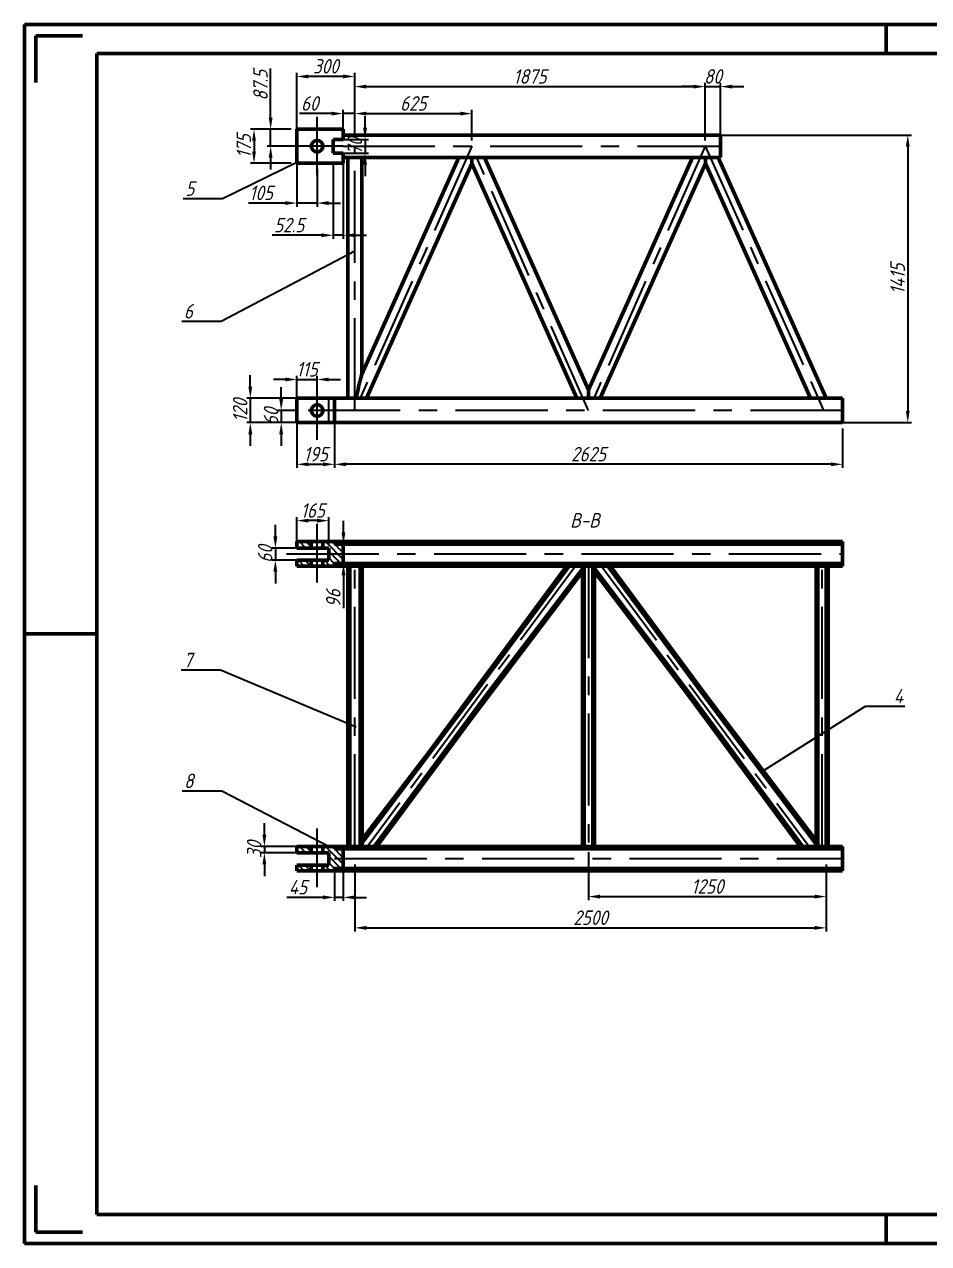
# Model space of a CAD drawing. Header units: millimetres. Extents: x 7185 to 7779, y 1355 to 1775.
# Drawn here: x 7185.3 to 7496.9, y 1355.1 to 1775.1 of the extents above; entities that cross this region are included whole.
import ezdxf
from ezdxf import colors
from ezdxf.entities.mleader import LeaderData, LeaderLine
from ezdxf.math import Vec2, Vec3

# ---------------------------------------------------------------- set-up
doc = ezdxf.new("R2010")
doc.units = ezdxf.units.MM
doc.linetypes.add('ACAD_ISO02W100', pattern=[15, 12, -3])
doc.linetypes.add('CENTER', pattern=[50.8, 31.75, -6.35, 6.35, -6.35])
for name, color, linetype, lineweight in [('中心线层', 1, 'CENTER', 25), ('剖面线层', 2, 'Continuous', 25), ('总内框线', 7, 'Continuous', 50), ('标注层', 3, 'Continuous', 25), ('粗实线', 7, 'Continuous', 50), ('虚线层', 4, 'ACAD_ISO02W100', 25)]:
    doc.layers.add(name, color=color, linetype=linetype, lineweight=lineweight)
doc.styles.add('5号字', font='gbeitc.shx', dxfattribs={"height": 5, "bigfont": 'gbcbig.shx'})
doc.dimstyles.new('ISO-25', dxfattribs={"dimtxt": 5, "dimasz": 2.5, "dimexe": 1.25, "dimexo": 0.625, "dimtad": 1, "dimtxsty": '5号字', "dimcen": 2.5, "dimadec": 0, "dimazin": 0, "dimtfac": 1, "dimtmove": 0, "dimatfit": 3, "dimfxl": 1, "dimarcsym": 0})

# ---------------------------------------------------------------- blocks, each defined once
blk = doc.blocks.new('*D11')
at = {"layer": 'Defpoints', "color": 0, "transparency": 16777216}
for p in [(7379.69, 1491.92), (7461.57, 1487.72), (7461.57, 1474.64)]:
    blk.add_point(p, dxfattribs=at)
at = {"layer": '标注层', "color": 0, "lineweight": -2, "transparency": 16777216}
for p, q in [((7379.69, 1489.92), (7379.69, 1473.39)), ((7461.57, 1485.72), (7461.57, 1473.39)), ((7383.69, 1474.64), (7457.57, 1474.64))]:
    blk.add_line(p, q, dxfattribs=at)
at = {"layer": '标注层', "color": 0, "transparency": 16777216}
for points in [[(7383.69, 1475.31), (7383.69, 1473.97), (7379.69, 1474.64)], [(7457.57, 1475.31), (7457.57, 1473.97), (7461.57, 1474.64)]]:
    blk.add_solid(points, dxfattribs=at)
at = {"layer": '标注层', "color": 0, "transparency": 16777216, "insert": (7420.63, 1478.14), "char_height": 5, "attachment_point": 5, "style": '5号字'}
blk.add_mtext('1250', dxfattribs=at)
blk = doc.blocks.new('*D12')
at = {"layer": 'Defpoints', "color": 0, "transparency": 16777216}
for p in [(7299.19, 1487.72), (7461.57, 1487.72), (7461.57, 1463.87)]:
    blk.add_point(p, dxfattribs=at)
at = {"layer": '标注层', "color": 0, "lineweight": -2, "transparency": 16777216}
for p, q in [((7299.19, 1485.72), (7299.19, 1462.62)), ((7461.57, 1485.72), (7461.57, 1462.62)), ((7303.19, 1463.87), (7457.57, 1463.87))]:
    blk.add_line(p, q, dxfattribs=at)
at = {"layer": '标注层', "color": 0, "transparency": 16777216}
for points in [[(7303.19, 1464.54), (7303.19, 1463.2), (7299.19, 1463.87)], [(7457.57, 1464.54), (7457.57, 1463.2), (7461.57, 1463.87)]]:
    blk.add_solid(points, dxfattribs=at)
at = {"layer": '标注层', "color": 0, "transparency": 16777216, "insert": (7380.38, 1467.37), "char_height": 5, "attachment_point": 5, "style": '5号字'}
blk.add_mtext('{\\Fgbeitc|c134;2500}', dxfattribs=at)
blk = doc.blocks.new('*D13')
at = {"layer": 'Defpoints', "color": 0, "transparency": 16777216}
for p in [(7419.88, 1753.67), (7299.12, 1735.14), (7419.88, 1733.14)]:
    blk.add_point(p, dxfattribs=at)
at = {"layer": '标注层', "color": 0, "lineweight": -2, "transparency": 16777216}
for p, q in [((7299.12, 1737.14), (7299.12, 1754.92)), ((7303.12, 1753.67), (7415.88, 1753.67)), ((7419.88, 1735.14), (7419.88, 1754.92))]:
    blk.add_line(p, q, dxfattribs=at)
at = {"layer": '标注层', "color": 0, "transparency": 16777216}
for points in [[(7303.12, 1754.33), (7303.12, 1753), (7299.12, 1753.67)], [(7415.88, 1754.33), (7415.88, 1753), (7419.88, 1753.67)]]:
    blk.add_solid(points, dxfattribs=at)
at = {"layer": '标注层', "color": 0, "transparency": 16777216, "insert": (7359.5, 1757.17), "char_height": 5, "attachment_point": 5, "style": '5号字'}
blk.add_mtext('1875', dxfattribs=at)
blk = doc.blocks.new('*D14')
at = {"layer": 'Defpoints', "color": 0, "transparency": 16777216}
for p in [(7339.47, 1744.38), (7299.12, 1735.14), (7339.47, 1733.14)]:
    blk.add_point(p, dxfattribs=at)
at = {"layer": '标注层', "color": 0, "lineweight": -2, "transparency": 16777216}
for p, q in [((7299.12, 1737.14), (7299.12, 1745.63)), ((7303.12, 1744.38), (7335.47, 1744.38)), ((7339.47, 1735.14), (7339.47, 1745.63))]:
    blk.add_line(p, q, dxfattribs=at)
at = {"layer": '标注层', "color": 0, "transparency": 16777216}
for points in [[(7303.12, 1745.04), (7303.12, 1743.71), (7299.12, 1744.38)], [(7335.47, 1745.04), (7335.47, 1743.71), (7339.47, 1744.38)]]:
    blk.add_solid(points, dxfattribs=at)
at = {"layer": '标注层', "color": 0, "transparency": 16777216, "insert": (7319.29, 1747.88), "char_height": 5, "attachment_point": 5, "style": '5号字'}
blk.add_mtext('625', dxfattribs=at)
blk = doc.blocks.new('*D18')
at = {"layer": 'Defpoints', "color": 0, "transparency": 16777216}
for p in [(7419.88, 1736.99), (7419.88, 1637.91), (7489.7, 1637.91)]:
    blk.add_point(p, dxfattribs=at)
at = {"layer": '标注层', "color": 0, "lineweight": -2, "transparency": 16777216}
for p, q in [((7421.88, 1736.99), (7490.95, 1736.99)), ((7489.7, 1732.99), (7489.7, 1641.91)), ((7421.88, 1637.91), (7490.95, 1637.91))]:
    blk.add_line(p, q, dxfattribs=at)
at = {"layer": '标注层', "color": 0, "transparency": 16777216}
for points in [[(7489.03, 1732.99), (7490.36, 1732.99), (7489.7, 1736.99)], [(7489.03, 1641.91), (7490.36, 1641.91), (7489.7, 1637.91)]]:
    blk.add_solid(points, dxfattribs=at)
at = {"layer": '标注层', "color": 0, "transparency": 16777216, "insert": (7486.2, 1687.45), "char_height": 5, "attachment_point": 5, "rotation": 90, "style": '5号字'}
blk.add_mtext('1415', dxfattribs=at)
blk = doc.blocks.new('*D20')
at = {"layer": 'Defpoints', "color": 0, "transparency": 16777216}
for p in [(7425.2, 1753.67), (7419.88, 1733.14), (7425.2, 1733.14)]:
    blk.add_point(p, dxfattribs=at)
at = {"layer": '标注层', "color": 0, "lineweight": -2, "transparency": 16777216}
for p, q in [((7415.88, 1753.67), (7411.88, 1753.67)), ((7419.88, 1735.14), (7419.88, 1754.92)), ((7419.88, 1753.67), (7425.2, 1753.67)), ((7425.2, 1735.14), (7425.2, 1754.92)), ((7429.2, 1753.67), (7433.2, 1753.67))]:
    blk.add_line(p, q, dxfattribs=at)
at = {"layer": '标注层', "color": 0, "transparency": 16777216}
for points in [[(7415.88, 1754.33), (7415.88, 1753), (7419.88, 1753.67)], [(7429.2, 1754.33), (7429.2, 1753), (7425.2, 1753.67)]]:
    blk.add_solid(points, dxfattribs=at)
at = {"layer": '标注层', "color": 0, "transparency": 16777216, "insert": (7422.54, 1757.17), "char_height": 5, "attachment_point": 5, "style": '5号字'}
blk.add_mtext('80', dxfattribs=at)
blk = doc.blocks.new('*D22')
at = {"layer": 'Defpoints', "color": 0, "transparency": 16777216}
for p in [(7279.16, 1757.17), (7279.16, 1736.99), (7299.12, 1736.99)]:
    blk.add_point(p, dxfattribs=at)
at = {"layer": '标注层', "color": 0, "lineweight": -2, "transparency": 16777216}
for p, q in [((7279.16, 1738.99), (7279.16, 1758.42)), ((7295.12, 1757.17), (7283.16, 1757.17)), ((7299.12, 1738.99), (7299.12, 1758.42))]:
    blk.add_line(p, q, dxfattribs=at)
at = {"layer": '标注层', "color": 0, "transparency": 16777216}
for points in [[(7283.16, 1757.83), (7283.16, 1756.5), (7279.16, 1757.17)], [(7295.12, 1757.83), (7295.12, 1756.5), (7299.12, 1757.17)]]:
    blk.add_solid(points, dxfattribs=at)
at = {"layer": '标注层', "color": 0, "transparency": 16777216, "insert": (7289.14, 1760.67), "char_height": 5, "attachment_point": 5, "style": '5号字'}
blk.add_mtext('300', dxfattribs=at)
blk = doc.blocks.new('*D23')
at = {"layer": 'Defpoints', "color": 0, "transparency": 16777216}
for p in [(7295.16, 1744.38), (7295.16, 1736.99), (7299.12, 1736.99)]:
    blk.add_point(p, dxfattribs=at)
at = {"layer": '标注层', "color": 0, "lineweight": -2, "transparency": 16777216}
for p, q in [((7291.16, 1744.38), (7280.05, 1744.38)), ((7295.16, 1738.99), (7295.16, 1745.63)), ((7299.12, 1744.38), (7295.16, 1744.38)), ((7299.12, 1738.99), (7299.12, 1745.63)), ((7303.12, 1744.38), (7307.12, 1744.38))]:
    blk.add_line(p, q, dxfattribs=at)
at = {"layer": '标注层', "color": 0, "transparency": 16777216}
for points in [[(7291.16, 1745.04), (7291.16, 1743.71), (7295.16, 1744.38)], [(7303.12, 1745.04), (7303.12, 1743.71), (7299.12, 1744.38)]]:
    blk.add_solid(points, dxfattribs=at)
at = {"layer": '标注层', "color": 0, "transparency": 16777216, "insert": (7283.6, 1747.88), "char_height": 5, "attachment_point": 5, "style": '5号字'}
blk.add_mtext('60', dxfattribs=at)
blk = doc.blocks.new('*D24')
at = {"layer": 'Defpoints', "color": 0, "transparency": 16777216}
for p in [(7279.16, 1738.99), (7264.41, 1727.29), (7279.16, 1727.29)]:
    blk.add_point(p, dxfattribs=at)
at = {"layer": '标注层', "color": 0, "lineweight": -2, "transparency": 16777216}
for p, q in [((7277.16, 1738.99), (7263.16, 1738.99)), ((7264.41, 1734.99), (7264.41, 1731.29)), ((7277.16, 1727.29), (7263.16, 1727.29))]:
    blk.add_line(p, q, dxfattribs=at)
at = {"layer": '标注层', "color": 0, "transparency": 16777216}
for points in [[(7263.74, 1734.99), (7265.07, 1734.99), (7264.41, 1738.99)], [(7263.74, 1731.29), (7265.07, 1731.29), (7264.41, 1727.29)]]:
    blk.add_solid(points, dxfattribs=at)
at = {"layer": '标注层', "color": 0, "transparency": 16777216, "insert": (7260.91, 1733.14), "char_height": 5, "attachment_point": 5, "rotation": 90, "style": '5号字'}
blk.add_mtext('175', dxfattribs=at)
blk = doc.blocks.new('*D25')
at = {"layer": 'Defpoints', "color": 0, "transparency": 16777216}
for p in [(7270.14, 1738.99), (7279.16, 1738.99), (7279.16, 1733.14)]:
    blk.add_point(p, dxfattribs=at)
at = {"layer": '标注层', "color": 0, "lineweight": -2, "transparency": 16777216}
for p, q in [((7270.14, 1742.99), (7270.14, 1759.92)), ((7277.16, 1738.99), (7268.89, 1738.99)), ((7270.14, 1733.14), (7270.14, 1738.99)), ((7277.16, 1733.14), (7268.89, 1733.14)), ((7270.14, 1729.14), (7270.14, 1725.14))]:
    blk.add_line(p, q, dxfattribs=at)
at = {"layer": '标注层', "color": 0, "transparency": 16777216}
for points in [[(7269.48, 1742.99), (7270.81, 1742.99), (7270.14, 1738.99)], [(7269.48, 1729.14), (7270.81, 1729.14), (7270.14, 1733.14)]]:
    blk.add_solid(points, dxfattribs=at)
at = {"layer": '标注层', "color": 0, "transparency": 16777216, "insert": (7266.64, 1754.12), "char_height": 5, "attachment_point": 5, "rotation": 90, "style": '5号字'}
blk.add_mtext('87.5', dxfattribs=at)
blk = doc.blocks.new('*D26')
at = {"layer": 'Defpoints', "color": 0, "transparency": 16777216}
for p in [(7279.16, 1730.84), (7286.16, 1727.29), (7286.16, 1713.55)]:
    blk.add_point(p, dxfattribs=at)
at = {"layer": '标注层', "color": 0, "lineweight": -2, "transparency": 16777216}
for p, q in [((7279.16, 1728.84), (7279.16, 1712.3)), ((7286.16, 1725.29), (7286.16, 1712.3)), ((7275.16, 1713.55), (7262.49, 1713.55)), ((7286.16, 1713.55), (7279.16, 1713.55)), ((7290.16, 1713.55), (7294.16, 1713.55))]:
    blk.add_line(p, q, dxfattribs=at)
at = {"layer": '标注层', "color": 0, "transparency": 16777216}
for points in [[(7275.16, 1714.22), (7275.16, 1712.89), (7279.16, 1713.55)], [(7290.16, 1714.22), (7290.16, 1712.89), (7286.16, 1713.55)]]:
    blk.add_solid(points, dxfattribs=at)
at = {"layer": '标注层', "color": 0, "transparency": 16777216, "insert": (7266.82, 1717.05), "char_height": 5, "attachment_point": 5, "style": '5号字'}
blk.add_mtext('105', dxfattribs=at)
blk = doc.blocks.new('*D27')
at = {"layer": 'Defpoints', "color": 0, "transparency": 16777216}
for p in [(7291.66, 1735.49), (7292.16, 1730.79), (7302.67, 1730.79)]:
    blk.add_point(p, dxfattribs=at)
at = {"layer": '标注层', "color": 0, "lineweight": -2, "transparency": 16777216}
for p, q in [((7302.67, 1739.49), (7302.67, 1743.49)), ((7293.66, 1735.49), (7303.92, 1735.49)), ((7302.67, 1735.49), (7302.67, 1730.79)), ((7294.16, 1730.79), (7303.92, 1730.79)), ((7302.67, 1726.79), (7302.67, 1722.79))]:
    blk.add_line(p, q, dxfattribs=at)
at = {"layer": '标注层', "color": 0, "transparency": 16777216}
for points in [[(7302, 1739.49), (7303.34, 1739.49), (7302.67, 1735.49)], [(7302, 1726.79), (7303.34, 1726.79), (7302.67, 1730.79)]]:
    blk.add_solid(points, dxfattribs=at)
at = {"layer": '标注层', "color": 0, "transparency": 16777216, "insert": (7299.17, 1733.14), "char_height": 5, "attachment_point": 5, "rotation": 90, "style": '5号字'}
blk.add_mtext('70', dxfattribs=at)
blk = doc.blocks.new('*D28')
at = {"layer": 'Defpoints', "color": 0, "transparency": 16777216}
for p in [(7295.19, 1596.08), (7295.19, 1589.36), (7295.23, 1589.36)]:
    blk.add_point(p, dxfattribs=at)
at = {"layer": '标注层', "color": 0, "lineweight": -2, "transparency": 16777216}
for p, q in [((7295.23, 1600.08), (7295.23, 1604.08)), ((7295.23, 1596.08), (7295.23, 1589.36)), ((7297.19, 1596.08), (7296.48, 1596.08)), ((7297.19, 1589.36), (7296.48, 1589.36)), ((7295.23, 1585.36), (7295.23, 1574.02))]:
    blk.add_line(p, q, dxfattribs=at)
at = {"layer": '标注层', "color": 0, "transparency": 16777216}
for points in [[(7294.56, 1600.08), (7295.89, 1600.08), (7295.23, 1596.08)], [(7294.56, 1585.36), (7295.89, 1585.36), (7295.23, 1589.36)]]:
    blk.add_solid(points, dxfattribs=at)
at = {"layer": '标注层', "color": 0, "transparency": 16777216, "insert": (7291.73, 1577.36), "char_height": 5, "attachment_point": 5, "rotation": 90, "style": '5号字'}
blk.add_mtext('96', dxfattribs=at)
blk = doc.blocks.new('*D29')
at = {"layer": 'Defpoints', "color": 0, "transparency": 16777216}
for p in [(7279.16, 1604.15), (7279.16, 1594.72), (7290.16, 1593.93)]:
    blk.add_point(p, dxfattribs=at)
at = {"layer": '标注层', "color": 0, "lineweight": -2, "transparency": 16777216}
for p, q in [((7279.16, 1596.72), (7279.16, 1605.4)), ((7290.16, 1595.93), (7290.16, 1605.4)), ((7286.16, 1604.15), (7283.16, 1604.15))]:
    blk.add_line(p, q, dxfattribs=at)
at = {"layer": '标注层', "color": 0, "transparency": 16777216}
for points in [[(7283.16, 1604.81), (7283.16, 1603.48), (7279.16, 1604.15)], [(7286.16, 1604.81), (7286.16, 1603.48), (7290.16, 1604.15)]]:
    blk.add_solid(points, dxfattribs=at)
at = {"layer": '标注层', "color": 0, "transparency": 16777216, "insert": (7284.66, 1607.65), "char_height": 5, "attachment_point": 5, "style": '5号字'}
blk.add_mtext('165', dxfattribs=at)
blk = doc.blocks.new('*D30')
at = {"layer": 'Defpoints', "color": 0, "transparency": 16777216}
for p in [(7282.18, 1594.72), (7271.77, 1590.52), (7284.16, 1590.52)]:
    blk.add_point(p, dxfattribs=at)
at = {"layer": '标注层', "color": 0, "lineweight": -2, "transparency": 16777216}
for p, q in [((7271.77, 1598.72), (7271.77, 1602.72)), ((7280.18, 1594.72), (7270.52, 1594.72)), ((7271.77, 1594.72), (7271.77, 1590.52)), ((7282.16, 1590.52), (7270.52, 1590.52)), ((7271.77, 1586.52), (7271.77, 1582.52))]:
    blk.add_line(p, q, dxfattribs=at)
at = {"layer": '标注层', "color": 0, "transparency": 16777216}
for points in [[(7271.1, 1598.72), (7272.44, 1598.72), (7271.77, 1594.72)], [(7271.1, 1586.52), (7272.44, 1586.52), (7271.77, 1590.52)]]:
    blk.add_solid(points, dxfattribs=at)
at = {"layer": '标注层', "color": 0, "transparency": 16777216, "insert": (7268.27, 1592.62), "char_height": 5, "attachment_point": 5, "rotation": 90, "style": '5号字'}
blk.add_mtext('60', dxfattribs=at)
blk = doc.blocks.new('*D31')
at = {"layer": 'Defpoints', "color": 0, "transparency": 16777216}
for p in [(7286.16, 1652.79), (7279.16, 1637.91), (7286.16, 1637.91)]:
    blk.add_point(p, dxfattribs=at)
at = {"layer": '标注层', "color": 0, "lineweight": -2, "transparency": 16777216}
for p, q in [((7275.16, 1652.79), (7271.16, 1652.79)), ((7279.16, 1639.91), (7279.16, 1654.04)), ((7279.16, 1652.79), (7286.16, 1652.79)), ((7286.16, 1639.91), (7286.16, 1654.04)), ((7290.16, 1652.79), (7294.16, 1652.79))]:
    blk.add_line(p, q, dxfattribs=at)
at = {"layer": '标注层', "color": 0, "transparency": 16777216}
for points in [[(7275.16, 1653.45), (7275.16, 1652.12), (7279.16, 1652.79)], [(7290.16, 1653.45), (7290.16, 1652.12), (7286.16, 1652.79)]]:
    blk.add_solid(points, dxfattribs=at)
at = {"layer": '标注层', "color": 0, "transparency": 16777216, "insert": (7282.66, 1656.29), "char_height": 5, "attachment_point": 5, "style": '5号字'}
blk.add_mtext('115', dxfattribs=at)
blk = doc.blocks.new('*D32')
at = {"layer": 'Defpoints', "color": 0, "transparency": 16777216}
for p in [(7279.16, 1642.11), (7292.16, 1640.71), (7292.16, 1623.56)]:
    blk.add_point(p, dxfattribs=at)
at = {"layer": '标注层', "color": 0, "lineweight": -2, "transparency": 16777216}
for p, q in [((7279.16, 1640.11), (7279.16, 1622.31)), ((7292.16, 1638.71), (7292.16, 1622.31)), ((7283.16, 1623.56), (7288.16, 1623.56))]:
    blk.add_line(p, q, dxfattribs=at)
at = {"layer": '标注层', "color": 0, "transparency": 16777216}
for points in [[(7283.16, 1624.23), (7283.16, 1622.9), (7279.16, 1623.56)], [(7288.16, 1624.23), (7288.16, 1622.9), (7292.16, 1623.56)]]:
    blk.add_solid(points, dxfattribs=at)
at = {"layer": '标注层', "color": 0, "transparency": 16777216, "insert": (7285.66, 1627.06), "char_height": 5, "attachment_point": 5, "style": '5号字'}
blk.add_mtext('195', dxfattribs=at)
blk = doc.blocks.new('*D33')
at = {"layer": 'Defpoints', "color": 0, "transparency": 16777216}
for p in [(7281.2, 1642.11), (7273.78, 1637.91), (7283.34, 1637.91)]:
    blk.add_point(p, dxfattribs=at)
at = {"layer": '标注层', "color": 0, "lineweight": -2, "transparency": 16777216}
for p, q in [((7273.78, 1646.11), (7273.78, 1650.11)), ((7279.2, 1642.11), (7272.53, 1642.11)), ((7273.78, 1642.11), (7273.78, 1637.91)), ((7281.34, 1637.91), (7272.53, 1637.91)), ((7273.78, 1633.91), (7273.78, 1629.91))]:
    blk.add_line(p, q, dxfattribs=at)
at = {"layer": '标注层', "color": 0, "transparency": 16777216}
for points in [[(7273.11, 1646.11), (7274.45, 1646.11), (7273.78, 1642.11)], [(7273.11, 1633.91), (7274.45, 1633.91), (7273.78, 1637.91)]]:
    blk.add_solid(points, dxfattribs=at)
at = {"layer": '标注层', "color": 0, "transparency": 16777216, "insert": (7270.28, 1640.01), "char_height": 5, "attachment_point": 5, "rotation": 90, "style": '5号字'}
blk.add_mtext('60', dxfattribs=at)
blk = doc.blocks.new('*D34')
at = {"layer": 'Defpoints', "color": 0, "transparency": 16777216}
for p in [(7283.03, 1646.31), (7263.13, 1637.91), (7279.16, 1637.91)]:
    blk.add_point(p, dxfattribs=at)
at = {"layer": '标注层', "color": 0, "lineweight": -2, "transparency": 16777216}
for p, q in [((7263.13, 1650.31), (7263.13, 1654.31)), ((7281.03, 1646.31), (7261.88, 1646.31)), ((7263.13, 1646.31), (7263.13, 1637.91)), ((7277.16, 1637.91), (7261.88, 1637.91)), ((7263.13, 1633.91), (7263.13, 1629.91))]:
    blk.add_line(p, q, dxfattribs=at)
at = {"layer": '标注层', "color": 0, "transparency": 16777216}
for points in [[(7262.47, 1650.31), (7263.8, 1650.31), (7263.13, 1646.31)], [(7262.47, 1633.91), (7263.8, 1633.91), (7263.13, 1637.91)]]:
    blk.add_solid(points, dxfattribs=at)
at = {"layer": '标注层', "color": 0, "transparency": 16777216, "insert": (7259.63, 1642.11), "char_height": 5, "attachment_point": 5, "rotation": 90, "style": '5号字'}
blk.add_mtext('120', dxfattribs=at)
blk = doc.blocks.new('*D35')
at = {"layer": 'Defpoints', "color": 0, "transparency": 16777216}
for p in [(7292.16, 1642.11), (7467.22, 1637.91), (7292.16, 1623.56)]:
    blk.add_point(p, dxfattribs=at)
at = {"layer": '标注层', "color": 0, "lineweight": -2, "transparency": 16777216}
for p, q in [((7292.16, 1640.11), (7292.16, 1622.31)), ((7467.22, 1635.91), (7467.22, 1622.31)), ((7463.22, 1623.56), (7296.16, 1623.56))]:
    blk.add_line(p, q, dxfattribs=at)
at = {"layer": '标注层', "color": 0, "transparency": 16777216}
for points in [[(7296.16, 1624.23), (7296.16, 1622.9), (7292.16, 1623.56)], [(7463.22, 1624.23), (7463.22, 1622.9), (7467.22, 1623.56)]]:
    blk.add_solid(points, dxfattribs=at)
at = {"layer": '标注层', "color": 0, "transparency": 16777216, "insert": (7379.69, 1627.06), "char_height": 5, "attachment_point": 5, "style": '5号字'}
blk.add_mtext('2625', dxfattribs=at)
blk = doc.blocks.new('*D36')
at = {"layer": 'Defpoints', "color": 0, "transparency": 16777216}
for p in [(7281.49, 1491.92), (7267.98, 1489.72), (7281.05, 1489.72)]:
    blk.add_point(p, dxfattribs=at)
at = {"layer": '标注层', "color": 0, "lineweight": -2, "transparency": 16777216}
for p, q in [((7267.98, 1495.92), (7267.98, 1499.92)), ((7279.49, 1491.92), (7266.73, 1491.92)), ((7267.98, 1491.92), (7267.98, 1489.72)), ((7279.05, 1489.72), (7266.73, 1489.72)), ((7267.98, 1485.72), (7267.98, 1481.72))]:
    blk.add_line(p, q, dxfattribs=at)
at = {"layer": '标注层', "color": 0, "transparency": 16777216}
for points in [[(7267.31, 1495.92), (7268.65, 1495.92), (7267.98, 1491.92)], [(7267.31, 1485.72), (7268.65, 1485.72), (7267.98, 1489.72)]]:
    blk.add_solid(points, dxfattribs=at)
at = {"layer": '标注层', "color": 0, "transparency": 16777216, "insert": (7264.48, 1490.82), "char_height": 5, "attachment_point": 5, "rotation": 90, "style": '5号字'}
blk.add_mtext('30', dxfattribs=at)
blk = doc.blocks.new('_None')
blk = doc.blocks.new('*D37')
at = {"layer": 'Defpoints', "color": 0, "transparency": 16777216}
for p in [(7295.19, 1486.88), (7292.14, 1486.1), (7292.14, 1474.38)]:
    blk.add_point(p, dxfattribs=at)
at = {"layer": '标注层', "color": 0, "lineweight": -2, "transparency": 16777216}
for p, q in [((7292.14, 1484.1), (7292.14, 1473.13)), ((7295.19, 1484.88), (7295.19, 1473.13)), ((7288.14, 1474.38), (7275.73, 1474.38)), ((7295.19, 1474.38), (7292.14, 1474.38)), ((7299.19, 1474.38), (7303.19, 1474.38))]:
    blk.add_line(p, q, dxfattribs=at)
at = {"layer": '标注层', "color": 0, "transparency": 16777216}
for points in [[(7288.14, 1475.04), (7288.14, 1473.71), (7292.14, 1474.38)], [(7299.19, 1475.04), (7299.19, 1473.71), (7295.19, 1474.38)]]:
    blk.add_solid(points, dxfattribs=at)
at = {"layer": '标注层', "color": 0, "transparency": 16777216, "insert": (7279.54, 1477.88), "char_height": 5, "attachment_point": 5, "style": '5号字'}
blk.add_mtext('45', dxfattribs=at)
blk = doc.blocks.new('*D38')
at = {"layer": 'Defpoints', "color": 0, "transparency": 16777216}
for p in [(7295.16, 1730.79), (7291.66, 1729.38), (7291.66, 1702.46)]:
    blk.add_point(p, dxfattribs=at)
at = {"layer": '标注层', "color": 0, "lineweight": -2, "transparency": 16777216}
for p, q in [((7291.66, 1727.38), (7291.66, 1701.21)), ((7295.16, 1728.79), (7295.16, 1701.21)), ((7287.66, 1702.46), (7270.61, 1702.46)), ((7295.16, 1702.46), (7291.66, 1702.46)), ((7299.16, 1702.46), (7303.16, 1702.46))]:
    blk.add_line(p, q, dxfattribs=at)
at = {"layer": '标注层', "color": 0, "transparency": 16777216}
for points in [[(7287.66, 1703.13), (7287.66, 1701.79), (7291.66, 1702.46)], [(7299.16, 1703.13), (7299.16, 1701.79), (7295.16, 1702.46)]]:
    blk.add_solid(points, dxfattribs=at)
at = {"layer": '标注层', "color": 0, "transparency": 16777216, "insert": (7276.51, 1705.96), "char_height": 5, "attachment_point": 5, "style": '5号字'}
blk.add_mtext('52.5', dxfattribs=at)

msp = doc.modelspace()

# ---------------------------------------------------------------- hatches: boundary and pattern name
at = {"layer": '剖面线层'}
h = msp.add_hatch(dxfattribs=at)
h.set_pattern_fill('ANSI31', color=0, scale=0.5, angle=90)
h.paths.add_polyline_path([(7295.188, 1596.085), (7292.188, 1596.085), (7292.188, 1596.925), (7288.156, 1596.925), (7288.156, 1594.725), (7290.156, 1594.725), (7290.156, 1592.725), (7295.188, 1592.725)])
h.paths.add_polyline_path([(7295.188, 1592.725), (7290.156, 1592.725), (7290.156, 1590.525), (7288.156, 1590.525), (7288.156, 1588.525), (7292.188, 1588.525), (7292.188, 1589.365), (7295.188, 1589.365)])
h.paths.add_polyline_path([(7284.156, 1590.525), (7279.156, 1590.525), (7279.156, 1588.525), (7284.156, 1588.525)])
h.paths.add_polyline_path([(7284.156, 1596.925), (7279.156, 1596.925), (7279.156, 1594.725), (7284.156, 1594.725)])
h = msp.add_hatch(dxfattribs=at)
h.set_pattern_fill('ANSI31', color=0, scale=0.5)
h.paths.add_polyline_path([(7467.188, 1596.925), (7292.188, 1596.925), (7292.188, 1596.085), (7467.188, 1596.085)])
h.paths.add_polyline_path([(7467.188, 1491.925), (7458.749, 1491.925), (7452.652, 1491.925), (7452.652, 1491.925), (7387.223, 1491.925), (7381.126, 1491.925), (7378.249, 1491.925), (7372.152, 1491.925), (7306.723, 1491.925), (7296.738, 1491.925), (7292.188, 1491.925), (7292.188, 1491.085), (7467.188, 1491.085)])
h.paths.add_polyline_path([(7467.188, 1484.365), (7292.188, 1484.365), (7292.188, 1483.525), (7467.188, 1483.525)])
h = msp.add_hatch(dxfattribs=at)
h.set_pattern_fill('ANSI31', color=0, scale=0.5)
h.paths.add_polyline_path([(7297.412, 1552.827), (7296.738, 1552.58), (7296.738, 1536.375), (7296.738, 1491.925), (7297.412, 1491.925)])
h.paths.add_polyline_path([(7297.412, 1588.525), (7296.738, 1588.525), (7296.738, 1552.58), (7297.412, 1552.827)])
edge = h.paths.add_edge_path()
edge.add_ellipse((7299.188, 1594.585), major_axis=(-2.363, 7.163), ratio=0.090284, start_angle=195.30452, end_angle=210.55066)
edge.add_line((7301.551, 1588.525), (7300.964, 1588.525))
edge.add_line((7300.964, 1588.525), (7300.964, 1491.925))
edge.add_line((7300.964, 1491.925), (7301.638, 1491.925))
edge.add_line((7301.638, 1491.925), (7301.638, 1536.375))
edge.add_line((7301.638, 1536.375), (7301.638, 1587.729))
h.paths.add_polyline_path([(7378.188, 1588.302, -0.0013101), (7377.588, 1586.534), (7377.588, 1544.075), (7377.588, 1491.925), (7378.188, 1491.925)])
h.paths.add_polyline_path([(7381.788, 1544.075), (7381.788, 1586.534), (7381.771, 1586.584), (7381.75, 1586.646), (7381.72, 1586.733), (7381.683, 1586.843), (7381.637, 1586.978), (7381.584, 1587.135), (7381.523, 1587.315), (7381.454, 1587.517), (7381.378, 1587.74), (7381.296, 1587.983), (7381.208, 1588.245), (7381.188, 1588.304), (7381.188, 1491.925), (7381.788, 1491.925)])
h.paths.add_polyline_path([(7462.288, 1588.525), (7461.593, 1588.525), (7461.568, 1491.925), (7462.288, 1491.925)])
h.paths.add_polyline_path([(7458.738, 1588.525), (7458.088, 1588.525), (7458.088, 1493.916, 0.0005126), (7458.763, 1491.925)])
h = msp.add_hatch(dxfattribs=at)
h.set_pattern_fill('ANSI31', color=0, scale=0.5)
h.paths.add_polyline_path([(7467.188, 1589.365), (7292.188, 1589.365), (7292.188, 1588.525), (7296.738, 1588.525), (7297.138, 1588.525), (7306.723, 1588.525), (7372.152, 1588.525), (7378.263, 1588.525), (7381.126, 1588.525), (7387.223, 1588.525), (7458.749, 1588.525), (7467.188, 1588.525)])
h = msp.add_hatch(dxfattribs=at)
h.set_pattern_fill('ANSI31', color=0, scale=0.5, angle=90)
h.paths.add_polyline_path([(7377.588, 1586.534, 0.0014754), (7378.263, 1588.525), (7378.249, 1588.525), (7344.441, 1544.075), (7305.827, 1491.925), (7306.723, 1491.925), (7339.438, 1536.108)])
h.paths.add_polyline_path([(7373.048, 1588.525), (7372.152, 1588.525), (7325.032, 1524.886), (7301.638, 1494.372), (7301.638, 1493.194), (7340.334, 1544.342)])
h = msp.add_hatch(dxfattribs=at)
h.set_pattern_fill('ANSI31', color=0, scale=0.5)
h.paths.add_polyline_path([(7381.126, 1588.525), (7381.112, 1588.525), (7381.208, 1588.245), (7381.296, 1587.983), (7381.378, 1587.74), (7381.454, 1587.517), (7381.523, 1587.315), (7381.584, 1587.135), (7381.637, 1586.978), (7381.683, 1586.843), (7381.72, 1586.733), (7381.75, 1586.646), (7381.771, 1586.584), (7381.783, 1586.547), (7381.788, 1586.534), (7414.038, 1544.075), (7452.652, 1491.925), (7453.548, 1491.925), (7414.934, 1544.075)])
h.paths.add_polyline_path([(7387.223, 1588.525), (7386.327, 1588.525), (7419.041, 1544.342), (7458.697, 1491.925), (7458.763, 1491.925), (7458.738, 1588.525), (7458.088, 1588.525), (7458.088, 1493.916), (7419.937, 1544.342)])
h = msp.add_hatch(dxfattribs=at)
h.set_pattern_fill('ANSI31', color=0, scale=0.5, angle=90)
h.set_pattern_definition([(135, (0, -105), (-1.122532, -1.122532), [])])
h.paths.add_polyline_path([(7295.188, 1491.085), (7292.188, 1491.085), (7292.188, 1491.925), (7288.156, 1491.925), (7288.156, 1489.725), (7290.156, 1489.725), (7290.156, 1487.725), (7295.188, 1487.725)])
h.paths.add_polyline_path([(7295.188, 1487.725), (7290.156, 1487.725), (7290.156, 1485.525), (7288.156, 1485.525), (7288.156, 1483.525), (7292.188, 1483.525), (7292.188, 1484.365), (7295.188, 1484.365)])
h.paths.add_polyline_path([(7284.156, 1485.525), (7279.156, 1485.525), (7279.156, 1483.525), (7284.156, 1483.525)])
h.paths.add_polyline_path([(7284.156, 1491.925), (7279.156, 1491.925), (7279.156, 1489.725), (7284.156, 1489.725)])

# ---------------------------------------------------------------- linework, layer by layer
at = {"layer": '中心线层', "color": 0}
for p, q in [((7286.156, 1723.05), (7286.156, 1743.229)), ((7294.975, 1733.14), (7276.071, 1733.14)), ((7294.975, 1733.14), (7425.204, 1733.14)), ((7339.466, 1733.14), (7299.124, 1642.107)), ((7299.124, 1642.107), (7299.124, 1733.14)), ((7379.664, 1642.107), (7339.466, 1733.14)), ((7419.883, 1733.14), (7379.664, 1642.107)), ((7419.883, 1733.14), (7458.84, 1646.308)), ((7458.84, 1646.308), (7460.697, 1642.107)), ((7467.22, 1642.107), (7275.813, 1642.107)), ((7286.156, 1582.875), (7286.156, 1603.055)), ((7275.656, 1592.725), (7467.188, 1592.725)), ((7299.188, 1491.925), (7299.188, 1588.525)), ((7375.207, 1588.525), (7303.484, 1491.925)), ((7379.688, 1588.525), (7379.688, 1491.925)), ((7384.168, 1588.525), (7455.708, 1491.925)), ((7460.166, 1491.925), (7460.166, 1588.525)), ((7286.156, 1477.875), (7286.156, 1498.055)), ((7292.188, 1487.725), (7467.188, 1487.725))]:
    msp.add_line(p, q, dxfattribs=at)
at = {"layer": '总内框线', "color": 0}
for p, q in [((7185.275, 1775.103), (7185.275, 1355.103)), ((7779.275, 1775.103), (7185.275, 1775.103)), ((7482.275, 1775.103), (7482.275, 1765.103)), ((7189.275, 1771.103), (7205.275, 1771.103)), ((7189.275, 1771.103), (7189.275, 1755.103)), ((7210.275, 1765.103), (7210.275, 1365.103)), ((7769.275, 1765.103), (7210.275, 1765.103)), ((7425.204, 1736.991), (7295.156, 1736.991)), ((7425.204, 1736.991), (7425.204, 1729.289)), ((7295.156, 1729.289), (7296.707, 1729.289)), ((7296.707, 1729.289), (7296.707, 1646.308)), ((7301.609, 1654.701), (7301.543, 1729.289)), ((7335.012, 1729.289), (7301.554, 1654.577)), ((7301.609, 1729.289), (7335.013, 1729.289)), ((7303.221, 1646.308), (7339.423, 1727.144)), ((7339.423, 1727.144), (7339.423, 1729.289)), ((7339.423, 1727.144), (7375.625, 1646.308)), ((7379.688, 1649.229), (7343.833, 1729.289)), ((7343.833, 1729.289), (7415.542, 1729.289)), ((7415.542, 1729.289), (7379.688, 1649.229)), ((7383.751, 1646.308), (7419.952, 1727.144)), ((7419.952, 1727.144), (7419.952, 1729.289)), ((7419.952, 1727.144), (7456.154, 1646.308)), ((7424.362, 1729.289), (7425.204, 1729.289)), ((7461.525, 1646.308), (7424.363, 1729.289)), ((7292.156, 1637.905), (7292.156, 1646.308)), ((7467.22, 1646.308), (7292.156, 1646.308)), ((7467.22, 1637.905), (7467.22, 1646.308)), ((7467.22, 1637.905), (7292.156, 1637.905)), ((7185.275, 1565.103), (7210.275, 1565.103)), ((7189.275, 1359.103), (7189.275, 1375.103)), ((7210.275, 1365.103), (7769.275, 1365.103)), ((7482.275, 1365.103), (7482.275, 1355.103)), ((7189.275, 1359.103), (7205.275, 1359.103)), ((7185.275, 1355.103), (7779.275, 1355.103))]:
    msp.add_line(p, q, dxfattribs=at)
msp.add_ellipse((7299.158, 1643.232), major_axis=(2.437, 11.404), ratio=0.0228604, start_param=0.1065709, end_param=1.3025559, dxfattribs=at)
at = {"layer": '标注层', "color": 0}
msp.add_line((7286.156, 1632.017), (7286.156, 1652.197), dxfattribs=at)
at = {"layer": '粗实线', "color": 0}
for p, q in [((7295.156, 1738.991), (7279.156, 1738.991)), ((7279.156, 1727.289), (7279.156, 1738.991)), ((7295.156, 1735.491), (7295.156, 1738.991)), ((7292.156, 1735.491), (7291.656, 1735.491)), ((7291.656, 1735.491), (7291.656, 1730.789)), ((7295.156, 1735.491), (7292.156, 1735.491)), ((7291.656, 1730.789), (7292.156, 1730.789)), ((7295.156, 1730.789), (7292.156, 1730.789)), ((7295.156, 1730.789), (7295.156, 1727.289)), ((7295.156, 1727.289), (7279.156, 1727.289)), ((7296.707, 1729.289), (7301.543, 1729.289)), ((7335.013, 1729.289), (7343.833, 1729.289)), ((7415.542, 1729.289), (7424.363, 1729.289)), ((7379.688, 1649.229), (7379.688, 1646.308)), ((7279.156, 1646.308), (7279.156, 1637.905)), ((7292.156, 1646.308), (7279.156, 1646.308)), ((7292.156, 1637.905), (7279.156, 1637.905)), ((7292.188, 1596.925), (7279.156, 1596.925)), ((7279.156, 1596.925), (7279.156, 1594.725)), ((7284.156, 1596.925), (7284.156, 1594.725)), ((7288.156, 1596.925), (7288.156, 1594.725)), ((7292.188, 1596.925), (7292.188, 1596.085)), ((7292.188, 1596.085), (7467.188, 1596.085)), ((7292.188, 1596.085), (7295.188, 1596.085)), ((7295.188, 1596.085), (7295.188, 1589.365)), ((7279.156, 1594.725), (7290.156, 1594.725)), ((7290.156, 1590.525), (7290.156, 1594.725)), ((7279.156, 1590.525), (7290.156, 1590.525)), ((7279.156, 1590.525), (7279.156, 1588.525)), ((7292.188, 1588.525), (7279.156, 1588.525)), ((7284.156, 1590.525), (7284.156, 1588.525)), ((7288.156, 1590.525), (7288.156, 1588.525)), ((7292.188, 1589.365), (7467.188, 1589.365)), ((7292.188, 1589.365), (7292.188, 1588.525)), ((7296.738, 1588.525), (7306.723, 1588.525)), ((7296.738, 1588.525), (7297.138, 1588.525)), ((7297.412, 1588.525), (7297.412, 1491.925)), ((7300.964, 1588.525), (7300.964, 1491.925)), ((7378.263, 1588.525), (7372.152, 1588.525)), ((7378.188, 1491.925), (7378.188, 1588.302)), ((7387.223, 1588.525), (7381.112, 1588.525)), ((7381.188, 1491.925), (7381.188, 1588.304)), ((7458.088, 1588.525), (7458.738, 1588.525)), ((7458.738, 1588.525), (7458.763, 1491.925)), ((7461.593, 1588.525), (7461.568, 1491.925)), ((7292.188, 1491.925), (7279.156, 1491.925)), ((7279.156, 1491.925), (7279.156, 1489.725)), ((7284.156, 1491.925), (7284.156, 1489.725)), ((7288.156, 1491.925), (7288.156, 1489.725)), ((7292.188, 1491.085), (7292.188, 1491.925)), ((7292.188, 1491.085), (7467.188, 1491.085)), ((7295.188, 1491.085), (7295.188, 1484.365)), ((7296.738, 1491.925), (7306.723, 1491.925)), ((7301.638, 1491.925), (7301.238, 1491.925)), ((7372.152, 1491.925), (7378.249, 1491.925)), ((7377.588, 1491.925), (7378.188, 1491.925)), ((7381.126, 1491.925), (7387.223, 1491.925)), ((7452.652, 1491.925), (7458.763, 1491.925)), ((7452.652, 1491.925), (7453.548, 1491.925)), ((7279.156, 1489.725), (7290.156, 1489.725)), ((7290.156, 1489.725), (7290.156, 1485.525)), ((7279.156, 1485.525), (7290.156, 1485.525)), ((7279.156, 1485.525), (7279.156, 1483.525)), ((7292.188, 1483.525), (7279.156, 1483.525)), ((7284.156, 1485.525), (7284.156, 1483.525)), ((7288.156, 1485.525), (7288.156, 1483.525)), ((7292.188, 1484.365), (7467.188, 1484.365)), ((7292.188, 1484.365), (7292.188, 1483.525))]:
    msp.add_line(p, q, dxfattribs=at)
at = {"layer": '粗实线', "color": 0, "linetype": 'Continuous', "lineweight": 50}
for p, q in [((7467.188, 1596.925), (7292.188, 1596.925)), ((7467.188, 1588.525), (7467.188, 1596.925)), ((7296.738, 1588.525), (7292.188, 1588.525)), ((7296.738, 1588.525), (7296.738, 1536.375)), ((7301.638, 1536.375), (7301.638, 1587.732)), ((7372.152, 1588.525), (7306.723, 1588.525)), ((7372.152, 1588.525), (7325.032, 1524.886)), ((7340.334, 1544.342), (7373.048, 1588.525)), ((7378.249, 1588.525), (7344.441, 1544.075)), ((7381.126, 1588.525), (7378.249, 1588.525)), ((7381.126, 1588.525), (7414.934, 1544.075)), ((7419.041, 1544.342), (7386.327, 1588.525)), ((7419.937, 1544.342), (7387.223, 1588.525)), ((7458.749, 1588.525), (7387.223, 1588.525)), ((7458.088, 1588.525), (7458.088, 1493.916)), ((7467.188, 1588.525), (7458.749, 1588.525)), ((7462.288, 1491.925), (7462.288, 1588.525)), ((7339.438, 1536.108), (7377.588, 1586.534)), ((7377.588, 1586.534), (7377.588, 1544.075)), ((7381.788, 1586.534), (7414.038, 1544.075)), ((7381.788, 1544.075), (7381.788, 1586.534)), ((7301.638, 1493.194), (7340.334, 1544.342)), ((7344.441, 1544.075), (7305.827, 1491.925)), ((7377.588, 1544.075), (7377.588, 1491.925)), ((7381.788, 1491.925), (7381.788, 1544.075)), ((7414.038, 1544.075), (7452.652, 1491.925)), ((7414.934, 1544.075), (7453.548, 1491.925)), ((7458.697, 1491.925), (7419.041, 1544.342)), ((7458.088, 1493.916), (7419.937, 1544.342)), ((7296.738, 1536.375), (7296.738, 1491.925)), ((7301.638, 1491.925), (7301.638, 1536.375)), ((7306.723, 1491.925), (7339.438, 1536.108)), ((7325.032, 1524.886), (7301.638, 1494.372)), ((7296.738, 1491.925), (7292.188, 1491.925)), ((7372.152, 1491.925), (7306.723, 1491.925)), ((7381.126, 1491.925), (7378.249, 1491.925)), ((7452.652, 1491.925), (7387.223, 1491.925)), ((7467.188, 1491.925), (7458.749, 1491.925)), ((7467.188, 1491.925), (7467.188, 1483.525)), ((7467.188, 1483.525), (7292.188, 1483.525))]:
    msp.add_line(p, q, dxfattribs=at)
at = {"layer": '粗实线', "color": 0, "linetype": 'Continuous', "lineweight": 50, "flags": 128}
msp.add_lwpolyline([(7381.112, 1588.525), (7381.208, 1588.245), (7381.296, 1587.983), (7381.378, 1587.74), (7381.454, 1587.517), (7381.523, 1587.315), (7381.584, 1587.135), (7381.637, 1586.978), (7381.683, 1586.843), (7381.72, 1586.733), (7381.75, 1586.646), (7381.771, 1586.584), (7381.783, 1586.547), (7381.788, 1586.534)], dxfattribs=at)
at = {"layer": '粗实线', "color": 0}
for centre in [(7286.156, 1733.14), (7286.156, 1642.107)]:
    msp.add_circle(centre, 2, dxfattribs=at)
at = {"layer": '粗实线', "color": 0, "linetype": 'Continuous', "lineweight": 50}
for centre, radius, start, end in [((7040.632, 1701.91), 356.161, 341.09844, 341.43659), ((8429.192, 1822.12), 1025.066, 198.673739, 198.791229)]:
    msp.add_arc(centre, radius, start, end, dxfattribs=at)
msp.add_ellipse((7299.188, 1594.585), major_axis=(-2.363, 7.163), ratio=0.090284, start_param=3.408707, end_param=3.6748022, dxfattribs=at)
at = {"layer": '虚线层', "color": 0}
msp.add_line((7290.156, 1637.905), (7290.156, 1646.308), dxfattribs=at)

# ---------------------------------------------------------------- texts
at = {"layer": '标注层', "color": 0, "insert": (7373.365, 1606.768), "char_height": 5, "attachment_point": 1, "style": '5号字'}
msp.add_mtext_dynamic_manual_height_columns('B-B', width=19.66931, gutter_width=99.965, heights=[0], dxfattribs=at)

# ---------------------------------------------------------------- dimensions: what is measured, and where the dimension line sits
at = {"layer": '标注层', "color": 0}
for base, p1, p2, text, picture, middle in [((7270.145, 1738.991), (7279.156, 1733.14), (7279.156, 1738.991), '87.5', '*D25', (7270.145, 1754.125)), ((7302.671, 1730.789), (7291.656, 1735.491), (7292.156, 1730.789), '70', '*D27', (7302.671, 1733.14)), ((7263.133, 1637.905), (7283.028, 1646.308), (7279.156, 1637.905), '120', '*D34', (7263.133, 1642.107)), ((7273.78, 1637.905), (7281.204, 1642.107), (7283.336, 1637.905), '60', '*D33', (7273.78, 1640.006)), ((7271.769, 1590.525), (7282.183, 1594.725), (7284.156, 1590.525), '60', '*D30', (7271.769, 1592.625)), ((7295.227, 1589.365), (7295.188, 1596.085), (7295.188, 1589.365), '96', '*D28', (7295.227, 1577.365)), ((7267.979, 1489.725), (7281.492, 1491.925), (7281.052, 1489.725), '30', '*D36', (7267.979, 1490.825))]:
    dim = msp.add_linear_dim(base=base, p1=p1, p2=p2, angle=90, text=text, dimstyle='ISO-25', override={"dimtxt": 15, "dimasz": 4, "dimexo": 2, "dimgap": 1, "dimdsep": 46}, dxfattribs=at)
    dim.commit()
    dim.dimension.update_dxf_attribs({"geometry": picture, "text_midpoint": middle, "dimtype": 160})
for base, p1, p2, text, picture, middle in [((7279.156, 1757.167), (7299.124, 1736.991), (7279.156, 1736.991), '300', '*D22', (7289.14, 1757.167)), ((7425.204, 1753.667), (7419.883, 1733.14), (7425.204, 1733.14), '80', '*D20', (7422.544, 1753.667)), ((7295.156, 1744.378), (7299.124, 1736.991), (7295.156, 1736.991), '60', '*D23', (7283.604, 1744.378)), ((7286.156, 1713.553), (7279.156, 1730.845), (7286.156, 1727.289), '105', '*D26', (7266.822, 1713.553)), ((7291.656, 1702.461), (7295.156, 1730.789), (7291.656, 1729.376), '52.5', '*D38', (7276.51, 1702.461)), ((7286.156, 1652.788), (7279.156, 1637.905), (7286.156, 1637.905), '115', '*D31', (7282.656, 1652.788)), ((7292.156, 1623.562), (7279.156, 1642.107), (7292.156, 1640.706), '195', '*D32', (7285.656, 1623.562)), ((7292.143, 1474.378), (7295.188, 1486.879), (7292.143, 1486.1), '45', '*D37', (7279.543, 1474.378))]:
    dim = msp.add_linear_dim(base=base, p1=p1, p2=p2, text=text, dimstyle='ISO-25', override={"dimtxt": 15, "dimasz": 4, "dimexo": 2, "dimgap": 1, "dimdsep": 46}, dxfattribs=at)
    dim.commit()
    dim.dimension.update_dxf_attribs({"geometry": picture, "text_midpoint": middle, "dimtype": 160})
for base, p1, p2, text, override, picture, middle in [((7419.883, 1753.667), (7299.124, 1735.14), (7419.883, 1733.14), '1875', {"dimtxt": 15, "dimasz": 4, "dimexo": 2, "dimgap": 1, "dimdsep": 46}, '*D13', (7359.503, 1757.167)), ((7339.466, 1744.378), (7299.124, 1735.14), (7339.466, 1733.14), '625', {"dimtxt": 15, "dimasz": 4, "dimexo": 2, "dimgap": 1, "dimdsep": 46, "dimtxsty": '5号字'}, '*D14', (7319.295, 1747.878)), ((7292.156, 1623.562), (7467.22, 1637.905), (7292.156, 1642.107), '2625', {"dimtxt": 15, "dimasz": 4, "dimexo": 2, "dimgap": 1, "dimdsep": 46}, '*D35', (7379.688, 1627.062)), ((7279.156, 1604.148), (7290.156, 1593.929), (7279.156, 1594.725), '165', {"dimtxt": 15, "dimasz": 4, "dimexo": 2, "dimgap": 1, "dimdsep": 46}, '*D29', (7284.656, 1607.648)), ((7461.567, 1474.641), (7379.688, 1491.925), (7461.567, 1487.725), '1250', {"dimtxt": 15, "dimasz": 4, "dimexo": 2, "dimgap": 1, "dimdsep": 46}, '*D11', (7420.627, 1478.141)), ((7461.567, 1463.871), (7299.188, 1487.725), (7461.567, 1487.725), '{\\Fgbeitc|c134;2500}', {"dimtxt": 15, "dimasz": 4, "dimexo": 2, "dimgap": 1, "dimdsep": 46}, '*D12', (7380.377, 1467.371))]:
    dim = msp.add_linear_dim(base=base, p1=p1, p2=p2, text=text, dimstyle='ISO-25', override=override, dxfattribs=at)
    dim.commit()
    dim.dimension.update_dxf_attribs({"geometry": picture, "text_midpoint": middle})
for base, p1, p2, text, picture, middle in [((7264.406, 1727.289), (7279.156, 1738.991), (7279.156, 1727.289), '175', '*D24', (7260.906, 1733.14)), ((7489.697, 1637.905), (7419.883, 1736.991), (7419.883, 1637.905), '1415', '*D18', (7486.197, 1687.448))]:
    dim = msp.add_linear_dim(base=base, p1=p1, p2=p2, angle=90, text=text, dimstyle='ISO-25', override={"dimtxt": 15, "dimasz": 4, "dimexo": 2, "dimgap": 1, "dimdsep": 46}, dxfattribs=at)
    dim.commit()
    dim.dimension.update_dxf_attribs({"geometry": picture, "text_midpoint": middle})

# ---------------------------------------------------------------- leaders
ml = msp.add_multileader_mtext('Standard', dxfattribs=at)
ml.set_content('5', style='5号字')
ml.set_leader_properties()
ml.set_arrow_properties(name='NONE')
ml.build(insert=Vec2(0, 0))
ml.multileader.update_dxf_attribs({"text_left_attachment_type": 6, "text_right_attachment_type": 6, "dogleg_length": 0.36, "arrow_head_size": 5.998})
ctx = ml.context
ctx.base_point, ctx.char_height, ctx.arrow_head_size, ctx.landing_gap_size, ctx.plane_origin = Vec3(7238.225, 1715.026), 5, 5.998, 3, Vec3(7381.894, 1666.249)
ctx.left_attachment, ctx.right_attachment, ctx.text_align_type = 6, 6, 2
notes = []
notes.append((ctx, [(0, (1, 1, 0), (7253.606, 1715.026), (-1, 0), 6.777, [(0, [(7279.156, 1727.554)], 0, [])])]))
ctx.mtext.insert, ctx.mtext.alignment, ctx.mtext.flow_direction = Vec3(7243.829, 1721.026), 3, 5
ml = msp.add_multileader_mtext('Standard', dxfattribs=at)
ml.set_content('6', style='5号字')
ml.set_leader_properties()
ml.set_arrow_properties(name='NONE')
ml.build(insert=Vec2(0, 0))
ml.multileader.update_dxf_attribs({"text_left_attachment_type": 6, "text_right_attachment_type": 6, "dogleg_length": 0.36, "arrow_head_size": 5.998})
ctx = ml.context
ctx.base_point, ctx.char_height, ctx.arrow_head_size, ctx.landing_gap_size, ctx.plane_origin = Vec3(7238.225, 1672.765), 5, 5.998, 3, Vec3(7390.396, 1613.669)
ctx.left_attachment, ctx.right_attachment, ctx.text_align_type = 6, 6, 2
notes.append((ctx, [(0, (1, 1, 0), (7253.085, 1672.765), (-1, 0), 6.777, [(0, [(7299.124, 1697.005)], 0, [])])]))
ctx.mtext.insert, ctx.mtext.alignment, ctx.mtext.flow_direction = Vec3(7243.308, 1678.765), 3, 5
ml = msp.add_multileader_mtext('Standard', dxfattribs=at)
ml.set_content('7', style='5号字')
ml.set_leader_properties()
ml.set_arrow_properties(name='NONE')
ml.build(insert=Vec2(0, 0))
ml.multileader.update_dxf_attribs({"text_left_attachment_type": 6, "text_right_attachment_type": 6, "dogleg_length": 0.36, "arrow_head_size": 5.998})
ctx = ml.context
ctx.base_point, ctx.char_height, ctx.arrow_head_size, ctx.landing_gap_size, ctx.plane_origin = Vec3(7238.225, 1552.623), 5, 5.998, 3, Vec3(7390.851, 1471.751)
ctx.left_attachment, ctx.right_attachment, ctx.text_align_type = 6, 6, 2
notes.append((ctx, [(0, (1, 1, 0), (7252.877, 1552.623), (-1, 0), 6.777, [(0, [(7299.578, 1533.056)], 0, [])])]))
ctx.mtext.insert, ctx.mtext.alignment, ctx.mtext.flow_direction = Vec3(7243.1, 1558.623), 3, 5
ml = msp.add_multileader_mtext('Standard', dxfattribs=at)
ml.set_content('4', style='5号字')
ml.set_leader_properties()
ml.set_arrow_properties(name='NONE')
ml.build(insert=Vec2(0, 0))
ml.multileader.update_dxf_attribs({"text_left_attachment_type": 6, "text_right_attachment_type": 6, "dogleg_length": 0.36, "arrow_head_size": 5.998})
ctx = ml.context
ctx.base_point, ctx.char_height, ctx.arrow_head_size, ctx.landing_gap_size, ctx.plane_origin = Vec3(7481.862, 1540.194), 5, 5.998, 3, Vec3(7596.407, 1453.57)
ctx.left_attachment, ctx.right_attachment = 6, 6
notes.append((ctx, [(1, (1, 1, 0), (7475.085, 1540.194), (1, 0), 6.777, [(0, [(7439.285, 1517.585)], 0, [])])]))
ctx.mtext.insert, ctx.mtext.flow_direction = Vec3(7484.862, 1546.194), 5
ml = msp.add_multileader_mtext('Standard', dxfattribs=at)
ml.set_content('8', style='5号字')
ml.set_leader_properties()
ml.set_arrow_properties(name='NONE')
ml.build(insert=Vec2(0, 0))
ml.multileader.update_dxf_attribs({"text_left_attachment_type": 6, "text_right_attachment_type": 6, "dogleg_length": 0.36, "arrow_head_size": 5.998})
ctx = ml.context
ctx.base_point, ctx.char_height, ctx.arrow_head_size, ctx.landing_gap_size, ctx.plane_origin = Vec3(7238.225, 1511.017), 5, 5.998, 3, Vec3(7382.245, 1430.144)
ctx.left_attachment, ctx.right_attachment, ctx.text_align_type = 6, 6, 2
notes.append((ctx, [(0, (1, 1, 0), (7253.293, 1511.017), (-1, 0), 6.777, [(0, [(7290.972, 1491.45)], 0, [])])]))
ctx.mtext.insert, ctx.mtext.alignment, ctx.mtext.flow_direction = Vec3(7243.516, 1517.017), 3, 5
for ctx, leaders in notes:
    for number, flags, end, landing, length, lines in leaders:
        leader = LeaderData()
        leader.index, (leader.has_last_leader_line, leader.has_dogleg_vector, leader.attachment_direction) = number, flags
        leader.last_leader_point, leader.dogleg_vector, leader.dogleg_length = Vec3(end), Vec3(landing), length
        for number, points, colour, breaks in lines:
            line = LeaderLine()
            line.index, line.vertices, line.color, line.breaks = number, Vec3.list(points), colors.encode_raw_color(colour), breaks
            leader.lines.append(line)
        ctx.leaders.append(leader)

doc.saveas('drawing.dxf')
